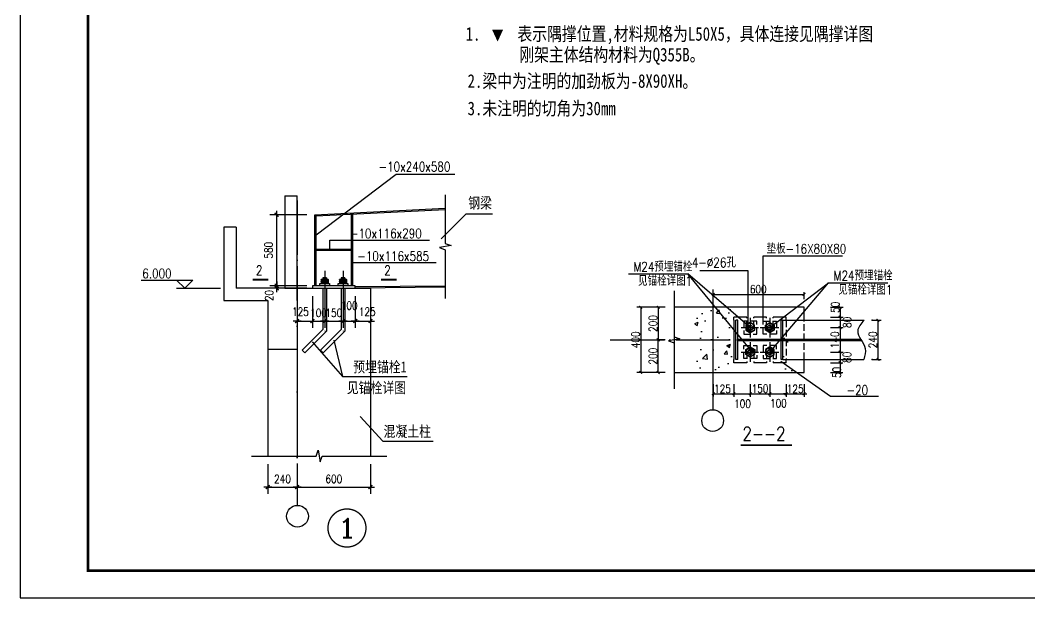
# Model space of a CAD drawing. Extents: x 31695611 to 39053694, y -59225 to 904195.
# Drawn here: x 38979394 to 39016544, y 818319 to 839567 of the extents above; entities that cross this region are included whole.
import ezdxf
from ezdxf.enums import TextEntityAlignment as Align

# ---------------------------------------------------------------- set-up
doc = ezdxf.new("R2010")
doc.units = 0
doc.header["$LTSCALE"] = 1000
doc.header["$MEASUREMENT"] = 0
for name, pattern in [('ACAD_ISO04W100', [30.5, 24, -3, 0.5, -3]), ('DASH', [0.35, 0.25, -0.1]), ('DOTE', [2.42, 2, -0.2, 0.02, -0.2])]:
    doc.linetypes.add(name, pattern=pattern)
doc.layers.get('0').update_dxf_attribs({"linetype": 'CONTINUOUS'})
doc.layers.get('DEFPOINTS').update_dxf_attribs({"linetype": 'CONTINUOUS'})
for name, color, linetype in [('11', 3, 'CONTINUOUS'), ('112', 253, 'CONTINUOUS'), ('DIM', 3, 'CONTINUOUS'), ('DIM_SYMB', 3, 'CONTINUOUS'), ('DOTE', 1, 'ACAD_ISO04W100'), ('PUB_DIM', 3, 'CONTINUOUS'), ('PUB_TEXT', 7, 'CONTINUOUS'), ('PUB_TITLE', 4, 'CONTINUOUS'), ('图框', 253, 'CONTINUOUS'), ('天沟', 2, 'CONTINUOUS'), ('柱子', 3, 'CONTINUOUS'), ('标注', 4, 'CONTINUOUS'), ('结构', 7, 'CONTINUOUS'), ('螺栓', 1, 'CONTINUOUS'), ('详图符号', 1, 'CONTINUOUS'), ('轴线', 253, 'CONTINUOUS')]:
    doc.layers.add(name, color=color, linetype=linetype)
doc.styles.add('-宋体', font='', dxfattribs={"width": 0.8})
doc.styles.add('COMP', font='COMPLEX', dxfattribs={"bigfont": 'hztxt'})
doc.styles.add('DIM_FONT', font='SIMPLEX.shx', dxfattribs={"width": 0.8})
doc.styles.add('中西', font='romans.shx', dxfattribs={"width": 0.8, "height": 350, "bigfont": 'hztxt.shx'})
doc.styles.add('标注', font='romans.shx', dxfattribs={"width": 0.8, "height": 450, "bigfont": 'hztxt.shx'})
doc.styles.add('西文', font='romant.shx', dxfattribs={"width": 0.8, "height": 175})
doc.styles.get('-宋体').set_extended_font_data('SimSun')
doc.dimstyles.new('DIMN', dxfattribs={"dimtxt": 300, "dimasz": 1, "dimexe": 250, "dimexo": 300, "dimgap": 150, "dimtad": 1, "dimdec": 0, "dimzin": 0, "dimtxsty": 'DIM_FONT', "dimblk": '_DIMX', "dimcen": 0.09, "dimclrt": 7, "dimazin": 3, "dimtfac": 1, "dimtdec": 0, "dimtix": 1, "dimtmove": 0, "dimatfit": 3, "dimtolj": 1, "dimtzin": 0})

# ---------------------------------------------------------------- blocks, each defined once
blk = doc.blocks.new('_INDEX1')
at = {"const_width": 0.035}
blk.add_lwpolyline([(-0.5, 0, 1), (0.5, 0, 1)], format="xyb", close=True, dxfattribs=at)
at = {"style": 'COMP', "width": 2.333333}
blk.add_attdef('1', text='', height=0.5, dxfattribs=at).set_placement((-0.25, -0.25), (0.25, -0.25), align=Align.FIT)
blk = doc.blocks.new('_ARCHTICK')
at = {"color": 0, "linetype": 'BYBLOCK', "const_width": 0.4}
blk.add_lwpolyline([(-0.5, -0.5), (0.5, 0.5)], dxfattribs=at)
blk = doc.blocks.new('_DIMX')
blk.add_line((-150, 0), (150, 0))
at = {"const_width": 50}
blk.add_lwpolyline([(-70, -70), (70, 70)], dxfattribs=at)
blk = doc.blocks.new('*D836')
at = {"layer": 'DEFPOINTS', "color": 0}
for p in [(38990148, 829709), (38990598, 829709), (38990598, 828500)]:
    blk.add_point(p, dxfattribs=at)
at = {"layer": 'PUB_DIM', "color": 0}
for p, q in [((38990148, 829409), (38990148, 828250)), ((38990598, 829409), (38990598, 828250)), ((38990147, 828500), (38990146, 828500)), ((38990148, 828500), (38990598, 828500)), ((38990599, 828500), (38990600, 828500))]:
    blk.add_line(p, q, dxfattribs=at)
blk.add_blockref('_DIMX', (38990148, 828500), dxfattribs=at)
at = {"layer": 'PUB_DIM', "color": 0, "rotation": 180}
blk.add_blockref('_DIMX', (38990598, 828500), dxfattribs=at)
at = {"layer": 'PUB_DIM', "color": 7, "insert": (38990373, 828800), "char_height": 300, "attachment_point": 5, "style": 'DIM_FONT'}
blk.add_mtext('\\A1;100', dxfattribs=at)
blk = doc.blocks.new('*D837')
at = {"layer": 'DEFPOINTS', "color": 0}
for p in [(38990598, 829709), (38991273, 829709), (38991273, 828500)]:
    blk.add_point(p, dxfattribs=at)
at = {"layer": 'PUB_DIM', "color": 0}
for p, q in [((38990598, 829409), (38990598, 828250)), ((38991273, 829409), (38991273, 828250)), ((38990597, 828500), (38990596, 828500)), ((38990598, 828500), (38991273, 828500)), ((38991274, 828500), (38991275, 828500))]:
    blk.add_line(p, q, dxfattribs=at)
blk.add_blockref('_DIMX', (38990598, 828500), dxfattribs=at)
at = {"layer": 'PUB_DIM', "color": 0, "rotation": 180}
blk.add_blockref('_DIMX', (38991273, 828500), dxfattribs=at)
at = {"layer": 'PUB_DIM', "color": 7, "insert": (38990936, 828800), "char_height": 300, "attachment_point": 5, "style": 'DIM_FONT'}
blk.add_mtext('\\A1;150', dxfattribs=at)
blk = doc.blocks.new('*D841')
at = {"layer": 'DEFPOINTS', "color": 0}
for p in [(38988833, 829799), (38990238, 829799), (38990238, 829709)]:
    blk.add_point(p, dxfattribs=at)
at = {"layer": 'PUB_DIM', "color": 0}
for p, q in [((38989938, 829799), (38988583, 829799)), ((38989938, 829709), (38988583, 829709)), ((38988833, 829800), (38988833, 829801)), ((38988833, 829709), (38988833, 829799)), ((38988833, 829708), (38988833, 829707))]:
    blk.add_line(p, q, dxfattribs=at)
for p, rotation in [((38988833, 829799), 270), ((38988833, 829709), 90)]:
    blk.add_blockref('_DIMX', p, dxfattribs=dict(at, rotation=rotation))
at = {"layer": 'PUB_DIM', "color": 7, "insert": (38988558, 829439), "char_height": 300, "attachment_point": 5, "rotation": 90, "style": 'DIM_FONT'}
blk.add_mtext('\\A1;20', dxfattribs=at)

msp = doc.modelspace()

# ---------------------------------------------------------------- hatches: boundary and pattern name
at = {"layer": '图框'}
h = msp.add_hatch(dxfattribs=at)
h.set_pattern_fill('AR-CONC', color=256, scale=200, style=0)
h.set_pattern_definition([(50, (38858455.4, 712846), (1434.52, -125.504), [150, -1650]), (355, (38858455.4, 712846), (-277.503, 1504.384), [120, -1320]), (100.4514, (38858574.9, 712835.5), (1157.019, 1378.879), [127.48, -1402.284]), (46.1842, (38858455.4, 713246), (2134.482, -331.038), [225, -2475]), (96.6356, (38858633.3, 713218.4), (1869.325, 1948.236), [191.22, -2103.426]), (351.1842, (38858455.4, 713246), (1869.324, 1948.237), [180, -1980]), (21, (38858655.4, 713146), (1193.814, -805.238), [150, -1650]), (326, (38858655.4, 713146), (486.631, 1450.3), [120, -1320]), (71.4514, (38858754.9, 713078.9), (1680.445, 645.061), [127.48, -1402.284]), (37.5, (38858455.4, 712846), (24.3197, 665.7877), [0, -1304, 0, -1340, 0, -1325]), (7.5, (38858455.4, 712846), (526.139, 788.8234), [0, -764, 0, -1274, 0, -505]), (327.5, (38858009.4, 712846), (1067.6449, -45.1097), [0, -500, 0, -1560, 0, -2070]), (317.5, (38857809.4, 712846), (1166.3723, 200.21), [0, -650, 0, -1036, 0, -1470])])
h.paths.add_polyline_path([(39005658.1, 829008.1), (39004938.1, 829008.1), (39004938.1, 827808.1), (39005658.1, 827808.1)])
h.paths.add_polyline_path([(39004938.1, 829008.1), (39004218.1, 829008.1), (39004218.1, 827808.1), (39004938.1, 827808.1)])
h.paths.add_polyline_path([(39004938.1, 827808.1), (39004218.1, 827808.1), (39004218.1, 826608.1), (39004938.1, 826608.1)])
h.paths.add_polyline_path([(39005658.1, 827808.1), (39004938.1, 827808.1), (39004938.1, 826608.1), (39005658.1, 826608.1)])
h.paths.add_polyline_path([(39007818.1, 829008.1), (39007458.1, 829008.1), (39007458.1, 827808.1), (39007818.1, 827808.1)])
h.paths.add_polyline_path([(39007818.1, 827808.1), (39007458.1, 827808.1), (39007458.1, 826608.1), (39007818.1, 826608.1)])

# ---------------------------------------------------------------- linework, layer by layer
for p, q in [((38989135.8, 833101.4), (38989135.8, 829709.1)), ((38989135.8, 833101.4), (38989585.8, 833101.4)), ((38989585.8, 829259.1), (38989585.8, 833101.4)), ((38986885.8, 831959.1), (38986885.8, 829259.1)), ((38987335.8, 831959.1), (38986885.8, 831959.1)), ((38987335.8, 831959.1), (38987335.8, 829709.1)), ((38989135.8, 829709.1), (38987335.8, 829709.1)), ((38989135.8, 829709.1), (38992285.8, 829709.1)), ((38989585.8, 829709.1), (38989585.8, 823534)), ((38990035.8, 829709.1), (38991835.8, 829709.1)), ((38992285.8, 829709.1), (38992285.8, 823534)), ((38986885.8, 829259.1), (38988505.8, 829259.1)), ((38988505.8, 829259.1), (38988505.8, 823534)), ((38989585.8, 827459.1), (38988505.8, 827459.1))]:
    msp.add_line(p, q)
at = {"color": 3}
msp.add_line((38990148.3, 829799.1), (38990148.3, 829709.1), dxfattribs=at)
at = {"color": 0, "linetype": 'BYBLOCK'}
for p, q in [((39004896.2, 829309.2), (39004896.2, 829573.8)), ((39008238.1, 829309.2), (39008238.1, 829564.9)), ((39004896.2, 829481.1), (39008238.1, 829481.1)), ((39003131.8, 829008.1), (39002085.2, 829008.1)), ((39002229.8, 829008.1), (39002229.8, 826608.1)), ((39003131.8, 829008.1), (39002867.4, 829008.1)), ((39002869.9, 829008.1), (39002869.9, 827808.1)), ((39009209.2, 829008.1), (39009675.4, 829008.1)), ((39009562.4, 829008.1), (39009562.4, 828648.1)), ((39009209.2, 828648.1), (39009564.9, 828648.1)), ((39009209.2, 828648.1), (39009675.4, 828648.1)), ((39009562.4, 828648.1), (39009562.4, 828258.1)), ((39009209.2, 828258.1), (39009564.9, 828258.1)), ((39009209.2, 828258.1), (39009675.4, 828258.1)), ((39009562.4, 828258.1), (39009562.4, 827358.1)), ((39003131.8, 827808.1), (39002867.4, 827808.1)), ((39003131.8, 827808.1), (39002867.4, 827808.1)), ((39002869.9, 826608.1), (39002869.9, 827808.1)), ((39009209.2, 827358.1), (39009564.9, 827358.1)), ((39009209.2, 827358.1), (39009675.4, 827358.1)), ((39009562.4, 827358.1), (39009562.4, 826968.1)), ((39009209.2, 826968.1), (39009564.9, 826968.1)), ((39009209.2, 826968.1), (39009667.4, 826968.1)), ((39009562.4, 826968.1), (39009562.4, 826608.1)), ((39003131.8, 826608.1), (39002085.2, 826608.1)), ((39003131.8, 826608.1), (39002867.4, 826608.1)), ((39009209.2, 826608.1), (39009659.5, 826608.1)), ((39004896.2, 826181.5), (39004896.2, 825821.6)), ((39004896.2, 826181.5), (39004896.2, 825821.6)), ((39004896.2, 826181.5), (39004896.2, 825821.6)), ((39004896.2, 826181.5), (39004896.2, 825723.1)), ((39005658.1, 826181.5), (39005658.1, 825821.6)), ((39005658.1, 826181.5), (39005658.1, 825716)), ((39006258.1, 826181.5), (39006258.1, 825821.6)), ((39006258.1, 826181.5), (39006258.1, 825716)), ((39006978.1, 826181.5), (39006978.1, 825821.6)), ((39006978.1, 826181.5), (39006978.1, 825716)), ((39007578.1, 826181.5), (39007578.1, 825821.6)), ((39007578.1, 826181.5), (39007578.1, 825708.9)), ((39008238.1, 826181.5), (39008238.1, 825708.9)), ((39004896.2, 825824.1), (39006258.1, 825824.1)), ((39004896.2, 825824.1), (39004896.2, 825824.1)), ((39006258.1, 825824.1), (39006978.1, 825824.1)), ((39006978.1, 825824.1), (39007578.1, 825824.1)), ((39007578.1, 825824.1), (39007478.1, 825824.1)), ((39007578.1, 825824.1), (39008238.1, 825824.1)), ((39007578.1, 825824.1), (39008238.1, 825824.1)), ((39008238.1, 825824.1), (39008338.1, 825824.1))]:
    msp.add_line(p, q, dxfattribs=at)
at = {"layer": '11'}
for p, q in [((38990238.4, 832409.1), (38995037.4, 832649.1)), ((38990283.4, 832366.3), (38995037.4, 832604)), ((38991588.2, 831136.8), (38990283.4, 831136.8)), ((38991588.2, 831091.8), (38990283.4, 831091.8)), ((38991723.3, 829799.1), (38990148.3, 829799.1)), ((38995037.4, 829786.7), (38991723.3, 829754.1)), ((38995037.4, 829741.7), (38991723.3, 829709.1))]:
    msp.add_line(p, q, dxfattribs=at)
for points in [[(38990283.4, 829799.1), (38990283.4, 832411.4)], [(38991588.2, 829799.1), (38991588.2, 832431.6)], [(38991633.2, 829799.1), (38991633.2, 832433.8)], [(38991723.3, 829709.1), (38991723.3, 829799.1)]]:
    msp.add_lwpolyline(points, dxfattribs=at)
at = {"layer": '112'}
for centre in [(39004874.8, 824837.2, 200), (38989597.3, 821317.3, 200)]:
    msp.add_circle(centre, 400, dxfattribs=at)
at = {"layer": 'DEFPOINTS', "color": 0, "linetype": 'BYBLOCK'}
for p in [(39004896.2, 829308), (39008238.1, 829481.1), (39008238.1, 829308), (39003133.1, 829008.1), (39003133.1, 829008.1), (39009207.9, 829008.1), (39009207.9, 828648.1), (39009207.9, 828648.1), (39009562.4, 828648.1), (39009207.9, 828258.1), (39009207.9, 828258.1), (39009562.4, 828258.1), (39002869.9, 827808.1), (39002869.9, 827808.1), (39003133.1, 827808.1), (39003133.1, 827808.1), (39009207.9, 827358.1), (39009207.9, 827358.1), (39009562.4, 827358.1), (39009207.9, 826968.1), (39009207.9, 826968.1), (39009562.4, 826968.1), (39002229.8, 826608.1), (39003133.1, 826608.1), (39003133.1, 826608.1), (39009207.9, 826608.1), (39009562.4, 826608.1), (39004896.2, 826182.8), (39004896.2, 826182.8), (39004896.2, 826182.8), (39004896.2, 826182.8), (39005658.1, 826182.8), (39005658.1, 826182.8), (39006258.1, 826182.8), (39006258.1, 826182.8), (39006978.1, 826182.8), (39006978.1, 826182.8), (39007578.1, 826182.8), (39007578.1, 826182.8), (39008238.1, 826182.8), (39004896.2, 825824.1), (39004896.2, 825824.1), (39005658.1, 825824.1), (39006258.1, 825824.1), (39006978.1, 825824.1), (39007578.1, 825824.1), (39008238.1, 825824.1)]:
    msp.add_point(p, dxfattribs=at)
at = {"layer": 'DIM_SYMB'}
for points in [[(38995037.4, 833142.4), (38995037.4, 831349.6), (38995247.4, 831273.2), (38994827.4, 831199.1), (38995037.4, 831124.6), (38995037.4, 829331.8)], [(39003456.2, 829608.1), (39003456.2, 827920.6), (39003666.2, 827844.2), (39003246.2, 827770.1), (39003456.2, 827695.6), (39003456.2, 826008.1)], [(38987905.8, 823534), (38990283.3, 823534), (38990359.8, 823744), (38990433.8, 823324), (38990508.3, 823534), (38992885.8, 823534)]]:
    msp.add_lwpolyline(points, dxfattribs=at)
at = {"layer": 'DOTE', "linetype": 'DOTE'}
for p, q in [((38989585.8, 832935.2), (38989585.8, 821717.1)), ((38990598.3, 830345.8), (38990598.3, 827953.6)), ((38991273.3, 830345.8), (38991273.3, 827953.6)), ((39004896.2, 825236.6), (39004896.2, 829679.2)), ((39001103.6, 827808.1), (39010299.7, 827808.1))]:
    msp.add_line(p, q, dxfattribs=at)
at = {"layer": 'PUB_DIM', "color": 3}
for p, q in [((38990788.3, 831480.6), (38994452.2, 831480.6)), ((38990788.3, 831103.2), (38990788.3, 831480.6))]:
    msp.add_line(p, q, dxfattribs=at)
at = {"layer": 'PUB_DIM'}
for p, q in [((39010748.4, 828528.1), (39011071, 828528.1)), ((39010958.3, 828528.1), (39010958.3, 827088.1)), ((39010748.4, 827088.1), (39011079, 827088.1))]:
    msp.add_line(p, q, dxfattribs=at)
for p in [(39010747.2, 828528.1), (39010747.2, 827088.1), (39010958.3, 827088.1)]:
    msp.add_point(p, dxfattribs=at)
at = {"layer": 'PUB_TITLE'}
msp.add_lwpolyline([(38979394.5, 818319.3), (39053694.5, 818319.3), (39053694.5, 860319.3), (38979394.5, 860319.3)], close=True, dxfattribs=at)
at = {"layer": 'PUB_TITLE', "const_width": 100}
msp.add_lwpolyline([(38981894.5, 819319.3), (39052694.5, 819319.3), (39052694.5, 859319.3), (38981894.5, 859319.3)], close=True, dxfattribs=at)
at = {"layer": '天沟', "linetype": 'DASH'}
for points in [[(39006018.1, 828018.1), (39006498.1, 828018.1), (39006498.1, 828498.1), (39006018.1, 828498.1)], [(39007218.1, 828018.1), (39006738.1, 828018.1), (39006738.1, 828498.1), (39007218.1, 828498.1)], [(39006018.1, 827598.1), (39006498.1, 827598.1), (39006498.1, 827118.1), (39006018.1, 827118.1)], [(39007218.1, 827598.1), (39006738.1, 827598.1), (39006738.1, 827118.1), (39007218.1, 827118.1)]]:
    msp.add_lwpolyline(points, close=True, dxfattribs=at)
at = {"layer": '柱子'}
msp.add_line((38990238.4, 829799.1), (38990238.4, 832409.1), dxfattribs=at)
at = {"layer": '标注'}
for p, q in [((38990283.4, 831666.7), (38993228.5, 833906.5)), ((38993228.5, 833906.5), (38995382, 833906.5)), ((38994883.5, 831518.9, 200), (38995806.8, 832442.2, 200)), ((38995806.8, 832442.2, 200), (38996770.7, 832442.2, 200)), ((39006738.1, 828498.1), (39006738.1, 830899.9)), ((39006738.1, 830899.9), (39009654.9, 830899.9)), ((38991633.2, 830657.7), (38994706, 830657.7)), ((39006180.1, 830340.9), (39004397.1, 830340.9)), ((39006180.1, 828258.1), (39006180.1, 830340.9)), ((38983849.8, 830009.1), (38985748.5, 830009.1)), ((38985448.5, 829709.1), (38985148.5, 830009.1)), ((38985448.5, 829709.1), (38985748.5, 830009.1)), ((39001773.9, 830236), (39003956.7, 830236)), ((39006336.1, 827358.1), (39003956.7, 830236)), ((39006258.1, 828258.1), (39003956.7, 830236)), ((38985148.5, 829709.1), (38986765.7, 829709.1)), ((39006978.1, 828258.1), (39009139.4, 829909.5)), ((39006978.1, 827358.1), (39009139.4, 829909.5)), ((39009139.4, 829909.5), (39011322.2, 829909.5)), ((38990141.4, 827732.4), (38991248.7, 826466)), ((38990931.6, 827795.6), (38991248.7, 826466)), ((39007378.5, 827020.6), (39009208, 825731.1)), ((38991248.7, 826466), (38993633.6, 826466)), ((39009208, 825731.1), (39010981.9, 825731.1)), ((38991902.1, 824983.3), (38992735.3, 824082.1)), ((38992735.3, 824082.1), (38994585.3, 824082.1))]:
    msp.add_line(p, q, dxfattribs=at)
at = {"layer": '标注', "color": 1, "elevation": -100}
msp.add_lwpolyline([(38996961.2, 838776.3, 0, 400.5, 0), (38996961.2, 839213.7, 400.5, 400.5, 0)], format="xyseb", dxfattribs=at)
at = {"layer": '结构'}
for p, q in [((39004896.2, 826608.1), (39004896.2, 829008.1)), ((39004896.2, 826608.1), (39004896.2, 829008.1)), ((39004896.2, 826968.1), (39004896.2, 828648.1)), ((39006132.1, 828648.1), (39005658.1, 828648.1)), ((39005658.1, 828528.1), (39005658.1, 828648.1)), ((39005658.1, 828528.1), (39005658.1, 827088.1)), ((39005801.4, 828528.1), (39005729.4, 828528.1)), ((39005729.4, 827088.1), (39005729.4, 828528.1)), ((39005801.4, 827088.1), (39005801.4, 828528.1)), ((39006852.1, 828648.1), (39006384.1, 828648.1)), ((39007578.1, 828648.1), (39007104.1, 828648.1)), ((39007398.1, 827832.1), (39007398.1, 828528.1)), ((39007458.1, 828528.1), (39007398.1, 828528.1)), ((39007458.1, 827832.1), (39007458.1, 828528.1)), ((39007458.1, 828528.1), (39010449.5, 828528.1)), ((39007578.1, 828528.1), (39007578.1, 828648.1)), ((39005801.4, 827832.1), (39010322.1, 827832.1)), ((39005801.4, 827784.1), (39010351.1, 827784.1)), ((39007398.1, 827088.1), (39007398.1, 827784.1)), ((39007458.1, 827088.1), (39007458.1, 827784.1)), ((39005658.1, 826968.1), (39005658.1, 827088.1)), ((39006132.1, 826968.1), (39005658.1, 826968.1)), ((39005801.4, 827088.1), (39005729.4, 827088.1)), ((39006852.1, 826968.1), (39006384.1, 826968.1)), ((39007578.1, 826968.1), (39007104.1, 826968.1)), ((39007458.1, 827088.1), (39007398.1, 827088.1)), ((39007458.1, 827088.1), (39010438.9, 827088.1)), ((39007578.1, 826968.1), (39007578.1, 827088.1))]:
    msp.add_line(p, q, dxfattribs=at)
at = {"layer": '结构', "linetype": 'DASH'}
for p, q in [((39006132.1, 828258.1), (39006132.1, 828648.1)), ((39006384.1, 828258.1), (39006384.1, 828648.1)), ((39006852.1, 828258.1), (39006852.1, 828648.1)), ((39007104.1, 828258.1), (39007104.1, 828648.1)), ((39007578.1, 828528.1), (39007578.1, 827088.1)), ((39008238.1, 827088.1), (39008238.1, 828528.1)), ((39006132.1, 827358.1), (39006132.1, 826968.1)), ((39006384.1, 827358.1), (39006384.1, 826968.1)), ((39006852.1, 827358.1), (39006852.1, 826968.1)), ((39007104.1, 827358.1), (39007104.1, 826968.1))]:
    msp.add_line(p, q, dxfattribs=at)
at = {"layer": '结构'}
msp.add_lwpolyline([(39008238.1, 828528.1), (39008238.1, 829008.1), (39003456.2, 829008.1), (39003456.2, 826608.1), (39008238.1, 826608.1), (39008238.1, 827088.1)], dxfattribs=at)
at = {"layer": '结构', "linetype": 'DASH'}
for centre, start, end in [((39006258.1, 828258.1), 180, 0), ((39006978.1, 828258.1), 180, 0), ((39006258.1, 827358.1), 0, 180), ((39006978.1, 827358.1), 0, 180)]:
    msp.add_arc(centre, 126, start, end, dxfattribs=at)
at = {"layer": '结构'}
msp.add_spline([(39010449.5, 828528.1), (39010211.1, 828137), (39010486.7, 827494.7), (39010438.9, 827088.1)], degree=3, dxfattribs=at)
at = {"layer": '螺栓'}
for p, q in [((38990463.3, 830014), (38990472.3, 830023)), ((38990463.3, 830014), (38990463.3, 829964.5)), ((38990463.3, 829964.5), (38990472.3, 829955.5)), ((38990463.3, 829945.5), (38990472.3, 829954.5)), ((38990463.3, 829945.5), (38990463.3, 829896)), ((38990541.2, 830023), (38990472.3, 830023)), ((38990541.2, 829954.5), (38990472.3, 829954.5)), ((38990506.8, 830023), (38990506.8, 829955.5)), ((38990506.8, 829954.5), (38990506.8, 829887)), ((38990665.8, 830089.5), (38990530.8, 830056.5)), ((38990665.8, 830089.5), (38990530.8, 830089.5)), ((38990530.8, 830089.5), (38990530.8, 830023)), ((38990665.8, 830056.5), (38990530.8, 830023.5)), ((38990541.2, 830023), (38990550.2, 830014)), ((38990541.2, 829955.5), (38990550.2, 829964.5)), ((38990541.2, 829954.5), (38990550.2, 829945.5)), ((38990559.2, 830023), (38990550.2, 830014)), ((38990550.2, 830014), (38990550.2, 829964.5)), ((38990559.2, 829955.5), (38990550.2, 829964.5)), ((38990559.2, 829954.5), (38990550.2, 829945.5)), ((38990550.2, 829945.5), (38990550.2, 829896)), ((38990637.5, 830023), (38990559.2, 830023)), ((38990637.5, 829954.5), (38990559.2, 829954.5)), ((38990637.5, 830023), (38990646.5, 830014)), ((38990637.5, 829955.5), (38990646.5, 829964.5)), ((38990637.5, 829954.5), (38990646.5, 829945.5)), ((38990655.5, 830023), (38990646.5, 830014)), ((38990646.5, 830014), (38990646.5, 829964.5)), ((38990655.5, 829955.5), (38990646.5, 829964.5)), ((38990655.5, 829954.5), (38990646.5, 829945.5)), ((38990646.5, 829945.5), (38990646.5, 829896)), ((38990724.3, 830023), (38990655.5, 830023)), ((38990724.3, 829954.5), (38990655.5, 829954.5)), ((38990665.8, 830089.5), (38990665.8, 830023)), ((38990689.9, 830023), (38990689.9, 829955.5)), ((38990689.9, 829954.5), (38990689.9, 829887)), ((38990733.3, 830014), (38990724.3, 830023)), ((38990733.3, 829964.5), (38990724.3, 829955.5)), ((38990733.3, 829945.5), (38990724.3, 829954.5)), ((38990733.3, 829964.5), (38990733.3, 830014)), ((38990733.3, 829896), (38990733.3, 829945.5)), ((38991138.3, 830014), (38991147.3, 830023)), ((38991138.3, 830014), (38991138.3, 829964.5)), ((38991138.3, 829964.5), (38991147.3, 829955.5)), ((38991138.3, 829945.5), (38991147.3, 829954.5)), ((38991138.3, 829945.5), (38991138.3, 829896)), ((38991216.2, 830023), (38991147.3, 830023)), ((38991216.2, 829954.5), (38991147.3, 829954.5)), ((38991181.8, 830023), (38991181.8, 829955.5)), ((38991181.8, 829954.5), (38991181.8, 829887)), ((38991340.8, 830089.5), (38991205.8, 830056.5)), ((38991340.8, 830089.5), (38991205.8, 830089.5)), ((38991205.8, 830089.5), (38991205.8, 830023)), ((38991340.8, 830056.5), (38991205.8, 830023.5)), ((38991216.2, 830023), (38991225.2, 830014)), ((38991216.2, 829955.5), (38991225.2, 829964.5)), ((38991216.2, 829954.5), (38991225.2, 829945.5)), ((38991234.2, 830023), (38991225.2, 830014)), ((38991225.2, 830014), (38991225.2, 829964.5)), ((38991234.2, 829955.5), (38991225.2, 829964.5)), ((38991234.2, 829954.5), (38991225.2, 829945.5)), ((38991225.2, 829945.5), (38991225.2, 829896)), ((38991312.5, 830023), (38991234.2, 830023)), ((38991312.5, 829954.5), (38991234.2, 829954.5)), ((38991312.5, 830023), (38991321.5, 830014)), ((38991312.5, 829955.5), (38991321.5, 829964.5)), ((38991312.5, 829954.5), (38991321.5, 829945.5)), ((38991330.5, 830023), (38991321.5, 830014)), ((38991321.5, 830014), (38991321.5, 829964.5)), ((38991330.5, 829955.5), (38991321.5, 829964.5)), ((38991330.5, 829954.5), (38991321.5, 829945.5)), ((38991321.5, 829945.5), (38991321.5, 829896)), ((38991399.3, 830023), (38991330.5, 830023)), ((38991399.3, 829954.5), (38991330.5, 829954.5)), ((38991340.8, 830089.5), (38991340.8, 830023)), ((38991364.9, 830023), (38991364.9, 829955.5)), ((38991364.9, 829954.5), (38991364.9, 829887)), ((38991408.3, 830014), (38991399.3, 830023)), ((38991408.3, 829964.5), (38991399.3, 829955.5)), ((38991408.3, 829945.5), (38991399.3, 829954.5)), ((38991408.3, 829964.5), (38991408.3, 830014)), ((38991408.3, 829896), (38991408.3, 829945.5)), ((38990418.3, 829887), (38990778.3, 829887)), ((38990418.3, 829797), (38990418.3, 829887)), ((38990463.3, 829896), (38990472.3, 829887)), ((38990530.8, 829707), (38990530.8, 828188)), ((38990541.2, 829887), (38990550.2, 829896)), ((38990559.2, 829887), (38990550.2, 829896)), ((38990637.5, 829887), (38990646.5, 829896)), ((38990655.5, 829887), (38990646.5, 829896)), ((38990665.8, 829707), (38990665.8, 828132)), ((38990733.3, 829896), (38990724.3, 829887)), ((38990778.3, 829887), (38990778.3, 829797)), ((38991093.3, 829887), (38991453.3, 829887)), ((38991093.3, 829797), (38991093.3, 829887)), ((38991138.3, 829896), (38991147.3, 829887)), ((38991205.8, 829707), (38991205.8, 828188)), ((38991216.2, 829887), (38991225.2, 829896)), ((38991234.2, 829887), (38991225.2, 829896)), ((38991312.5, 829887), (38991321.5, 829896)), ((38991330.5, 829887), (38991321.5, 829896)), ((38991340.8, 829707), (38991340.8, 828132)), ((38991408.3, 829896), (38991399.3, 829887)), ((38991453.3, 829887), (38991453.3, 829797)), ((38990530.8, 828188), (38989774.9, 827432)), ((38990665.8, 828132), (38989870.3, 827336.5)), ((38991205.8, 828188), (38990449.9, 827432)), ((38991340.8, 828132), (38990545.3, 827336.5)), ((38989774.9, 827432), (38989870.3, 827336.5)), ((38990449.9, 827432), (38990545.3, 827336.5))]:
    msp.add_line(p, q, dxfattribs=at)
for points in [[(39006419.9, 828352.3), (39006257.4, 828445.4), (39006095.6, 828351.2), (39006096.2, 828163.9), (39006258.7, 828070.8), (39006420.6, 828165)], [(39006816.2, 828352.3), (39006978.7, 828445.4), (39007140.6, 828351.2), (39007139.9, 828163.9), (39006977.4, 828070.8), (39006815.6, 828165)], [(39006408, 828345.4), (39006257.5, 828431.6), (39006107.6, 828344.3), (39006108.2, 828170.9), (39006258.7, 828084.7), (39006408.6, 828171.9)], [(39006828.2, 828345.4), (39006978.7, 828431.6), (39007128.6, 828344.3), (39007128, 828170.9), (39006977.5, 828084.7), (39006827.6, 828171.9)], [(39006419.9, 827263.9), (39006257.4, 827170.8), (39006095.6, 827265), (39006096.2, 827452.3), (39006258.7, 827545.4), (39006420.6, 827451.2)], [(39006408, 827270.9), (39006257.5, 827184.7), (39006107.6, 827271.9), (39006108.2, 827445.4), (39006258.7, 827531.6), (39006408.6, 827444.3)], [(39006816.2, 827263.9), (39006978.7, 827170.8), (39007140.6, 827265), (39007139.9, 827452.3), (39006977.4, 827545.4), (39006815.6, 827451.2)], [(39006828.2, 827270.9), (39006978.7, 827184.7), (39007128.6, 827271.9), (39007128, 827445.4), (39006977.5, 827531.6), (39006827.6, 827444.3)]]:
    msp.add_lwpolyline(points, close=True, dxfattribs=at)
for centre, radius in [((39006258.1, 828258.1), 90), ((39006258.1, 828258.1), 78), ((39006978.1, 828258.1), 90), ((39006978.1, 828258.1), 78), ((39006258.1, 827358.1), 90), ((39006258.1, 827358.1), 78), ((39006978.1, 827358.1), 90), ((39006978.1, 827358.1), 78)]:
    msp.add_circle(centre, radius, dxfattribs=at)
at = {"layer": '详图符号', "const_width": 70}
for points in [[(38987953.3, 830022.1), (38988526.2, 830022.1)], [(38992673.5, 830022.1), (38993246.4, 830022.1)], [(39005901.2, 823932.9), (39007790, 823932.9)]]:
    msp.add_lwpolyline(points, dxfattribs=at)
at = {"layer": '轴线'}
for p, q in [((39006258.1, 828618.1), (39006258.1, 827898.1)), ((39006978.1, 828618.1), (39006978.1, 827898.1)), ((39005928.1, 828258.1), (39006558.1, 828258.1)), ((39006618.1, 828258.1), (39007308.1, 828258.1)), ((39006258.1, 827718.1), (39006258.1, 826998.1)), ((39006978.1, 827718.1), (39006978.1, 826998.1)), ((39005928.1, 827358.1), (39006558.1, 827358.1)), ((39006618.1, 827358.1), (39007308.1, 827358.1))]:
    msp.add_line(p, q, dxfattribs=at)

# ---------------------------------------------------------------- block references
at = {"color": 0, "linetype": 'BYBLOCK', "xscale": 100, "yscale": 100, "zscale": 100}
for p, rotation in [((39004896.2, 829481.1), 180), ((39002229.8, 829008.1), 90), ((39002869.9, 829008.1), 90), ((39009562.4, 829008.1), 90), ((39009562.4, 828648.1), 270), ((39009562.4, 828648.1), 90), ((39009562.4, 828258.1), 270), ((39009562.4, 828258.1), 90), ((39002869.9, 827808.1), 270), ((39002869.9, 827808.1), 90), ((39009562.4, 827358.1), 270), ((39009562.4, 827358.1), 90), ((39009562.4, 826968.1), 270), ((39009562.4, 826968.1), 90), ((39002229.8, 826608.1), 270), ((39002869.9, 826608.1), 270), ((39009562.4, 826608.1), 270), ((39004896.2, 825824.1), 180), ((39004896.2, 825824.1), 180), ((39005658.1, 825824.1), 180), ((39006258.1, 825824.1), 180), ((39006978.1, 825824.1), 180), ((39008238.1, 825824.1), 180)]:
    msp.add_blockref('_ARCHTICK', p, dxfattribs=dict(at, rotation=rotation))
for p in [(39008238.1, 829481.1), (39004896.2, 825824.1), (39004896.2, 825824.1), (39005658.1, 825824.1), (39006258.1, 825824.1), (39006978.1, 825824.1), (39007578.1, 825824.1), (39007578.1, 825824.1)]:
    msp.add_blockref('_ARCHTICK', p, dxfattribs=at)
at = {"layer": 'PUB_DIM', "xscale": 100, "yscale": 100, "zscale": 100}
for p, rotation in [((39010958.3, 828528.1), 90), ((39010958.3, 827088.1), 270)]:
    msp.add_blockref('_ARCHTICK', p, dxfattribs=dict(at, rotation=rotation))
at = {"layer": 'PUB_TEXT', "color": 3, "xscale": 1400, "yscale": 1400, "zscale": 1400}
msp.add_blockref('_INDEX1', (38991418.3, 820886.6), dxfattribs=at).add_auto_attribs({'1': '1'})

# ---------------------------------------------------------------- texts
at = {"color": 0, "linetype": 'BYBLOCK', "char_height": 300, "attachment_point": 5, "style": '标注'}
for s, insert in [('600', (39006553.1, 829671.1)), ('125', (39005234.2, 826005.4, -200)), ('150', (39006618.1, 826014.1)), ('125', (39007912.3, 826005.4)), ('100', (39005973.1, 825457.8)), ('100', (39007293.1, 825475))]:
    msp.add_mtext(s, dxfattribs=dict(at, insert=insert))
at = {"color": 0, "linetype": 'BYBLOCK', "char_height": 300, "attachment_point": 5, "rotation": 90, "style": '标注'}
for s, insert in [('50', (39009387.1, 829008.1)), ('200', (39002679.9, 828408.1)), ('80', (39009825.8, 828453.1)), ('400', (39002039.8, 827808.1)), ('140', (39009372.4, 827808.1)), ('200', (39002679.9, 827208.1)), ('80', (39009818.1, 827163.1))]:
    msp.add_mtext(s, dxfattribs=dict(at, insert=insert))
at = {"color": 0, "linetype": 'BYBLOCK', "insert": (39009439.5, 826608.1), "char_height": 300, "width": 425.857, "attachment_point": 5, "rotation": 90, "style": '标注'}
msp.add_mtext('50', dxfattribs=at)
at = {"layer": 'DIM', "color": 3, "style": '-宋体', "width": 0.8}
for s, height, p in [('1.     表示隅撑位置,材料规格为L50X5，具体连接见隅撑详图', 500, (38995784.8, 838812.6, -100)), ('刚架主体结构材料为Q355B。', 500, (38997758.4, 838049.6, -100)), ('2.梁中为注明的加劲板为-8X90XH。', 500, (38995856.2, 837079.6, -100)), ('3.未注明的切角为30mm', 500, (38995856.2, 836071.7, -100)), ('钢梁', 400, (38995881.9, 832645.7, 200)), ('预埋锚栓1', 400, (38991648.7, 826613.7)), ('见锚栓详图', 400, (38991413.6, 825849.9)), ('混凝土柱', 400, (38992765, 824239.2))]:
    msp.add_text(s, height=height, dxfattribs=at).set_placement(p)
at = {"layer": 'PUB_DIM', "insert": (39010768.3, 827808.1), "char_height": 300, "attachment_point": 5, "rotation": 90, "style": '标注'}
msp.add_mtext('240', dxfattribs=at)
at = {"layer": '标注', "style": '中西', "width": 0.8}
for s, p in [('-10x240x580', (38992585, 834004.1)), ('-10x116x290', (38991530.5, 831547.9)), ('-10x116x585', (38991800.8, 830709.9)), ('垫板-16X80X80', (39006858.7, 830982.9)), ('M24预埋锚栓', (39001961.7, 830320.4)), ('4-%%c26孔', (39004108, 830475.1)), ('6.000', (38983886.4, 830073.4)), ('M24预埋锚栓', (39009327.2, 829993.9)), ('见锚栓详图1', (39002131.2, 829798.4)), ('见锚栓详图1', (39009496.7, 829471.8)), ('-20', (39009804, 825786.4))]:
    msp.add_text(s, height=350, dxfattribs=at).set_placement(p)
at = {"layer": '详图符号', "width": 0.8}
for s, height, style, p in [('2', 350, '中西', (38988071.9, 830189.3)), ('2', 350, '中西', (38992792.1, 830189.3)), ('2--2', 500, '西文', (39005975.6, 824107.2))]:
    msp.add_text(s, height=height, dxfattribs=dict(at, style=style)).set_placement(p)

# ---------------------------------------------------------------- dimensions: what is measured, and where the dimension line sits
at = {"layer": 'PUB_DIM'}
for p1, p2, distance, text in [((38990238.4, 829799.1), (38990238.4, 832409.1), 1405.7, '580'), ((38988505.8, 823534), (38989585.8, 823534), -1141.8, '240'), ((38989585.8, 823534), (38992285.8, 823534), -1141.8, '600')]:
    msp.add_aligned_dim(p1=p1, p2=p2, distance=distance, text=text, dimstyle='DIMN', dxfattribs=at).render()
dim = msp.add_linear_dim(base=(38988832.6, 829799.1), p1=(38990238.4, 829709.1), p2=(38990238.4, 829799.1), angle=90, text='20', dimstyle='DIMN', dxfattribs=at)
dim.commit()
dim.dimension.update_dxf_attribs({"geometry": '*D841', "text_midpoint": (38988557.6, 829439.1), "dimtype": 129})
for base, p1, p2, location, text in [((38990148.3, 828499.9), (38989585.8, 829709.1), (38990148.3, 829709.1), (38989705.8, 828844.9), '125'), ((38991723.3, 828499.9), (38991273.3, 829709.1), (38991723.3, 829709.1), (38991498.3, 829067.4), '100'), ((38992285.8, 828499.9), (38991723.3, 829709.1), (38992285.8, 829709.1), (38992165.8, 828844.9), '125')]:
    msp.add_linear_dim(base=base, p1=p1, p2=p2, angle=0, location=location, text=text, dimstyle='DIMN', dxfattribs=at).render()
for p1, p2, text, picture, middle in [((38990148.3, 829709.1), (38990598.3, 829709.1), '100', '*D836', (38990373.3, 828799.9)), ((38990598.3, 829709.1), (38991273.3, 829709.1), '150', '*D837', (38990935.8, 828799.9))]:
    dim = msp.add_aligned_dim(p1=p1, p2=p2, distance=-1209.2, text=text, dimstyle='DIMN', dxfattribs=at)
    dim.commit()
    dim.dimension.update_dxf_attribs({"geometry": picture, "text_midpoint": middle})

doc.saveas('drawing.dxf')
